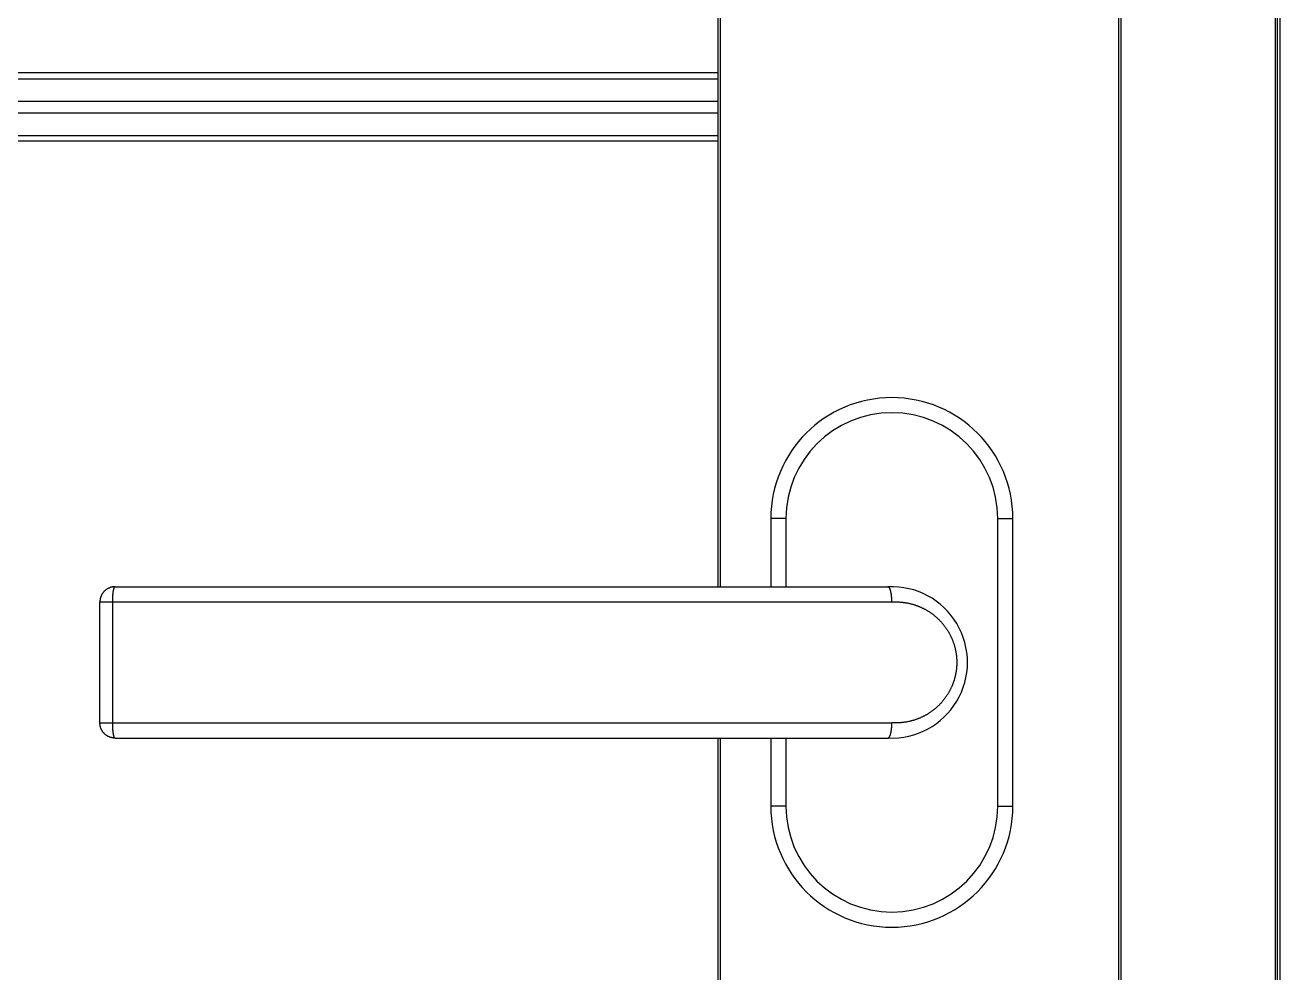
# Model space of a CAD drawing. Header units: millimetres. Extents: x 21899 to 38731, y -5425 to 3612.
# Drawn here: x 24005.7 to 24171.6, y -4381.4 to -4256.1 of the extents above; entities that cross this region are included whole.
import ezdxf

# ---------------------------------------------------------------- set-up
doc = ezdxf.new("R2010")
doc.units = ezdxf.units.MM

msp = doc.modelspace()

# ---------------------------------------------------------------- linework, layer by layer
at = {"color": 7, "linetype": 'Continuous'}
for p, q in [((24097.26024583445, -4233.211075831639), (24097.26024583445, -4330.367433996782)), ((24150.26024583445, -5103.432768112425), (24150.26024583445, -4233.211075831639)), ((24171.26024583445, -5103.432768112425), (24171.26024583445, -4233.211075831639)), ((24104.26024583445, -4321.367433996782), (24104.26024583445, -4330.367433996782)), ((24136.26024583445, -4359.367433996782), (24136.26024583445, -4321.367433996782)), ((24017.56164758526, -4330.367433996782), (24119.74724167466, -4330.367433996782)), ((24015.56164758526, -4348.367433996782), (24015.56164758526, -4332.367433996782)), ((24017.56164758526, -4350.367433996782), (24119.74724167466, -4350.367433996782)), ((24097.26024583445, -4350.367433996782), (24097.26024583445, -4465.712016444259)), ((24104.26024583445, -4350.367433996782), (24104.26024583445, -4359.367433996782))]:
    msp.add_line(p, q, dxfattribs=at)
at = {"color": 9, "linetype": 'Continuous'}
for p, q in [((24097.56024583445, -4233.211075831639), (24097.56024583445, -4330.367433996782)), ((24150.56024583445, -5103.432768112425), (24150.56024583445, -4233.211075831639)), ((24170.96024583446, -5103.432768112425), (24170.96024583446, -4233.211075831639)), ((24171.56024583445, -4233.211075831639), (24171.56024583445, -4755.667433996785)), ((24097.26024583445, -4262.445468203687), (23280.26024583445, -4262.445468203687)), ((23280.26024583445, -4263.221925338983), (24097.26024583445, -4263.221925338983)), ((23280.26024583445, -4266.190976861382), (24097.26024583445, -4266.190976861382)), ((23280.26024583445, -4267.743891132084), (24097.26024583445, -4267.743891132084)), ((23280.26024583445, -4270.712942654483), (24097.26024583445, -4270.712942654483)), ((24097.26024583445, -4271.489399789783), (23280.26024583445, -4271.489399789783)), ((24106.26024583445, -4321.367433996782), (24104.26024583445, -4321.367433996782)), ((24106.26024583445, -4321.367433996782), (24106.26024583445, -4330.367433996782)), ((24134.26024583445, -4321.367433996782), (24136.26024583445, -4321.367433996884)), ((24134.26024583445, -4359.367433996782), (24134.26024583445, -4321.367433996782)), ((24015.56164758526, -4332.367433996782), (24120.26024583445, -4332.367433996782)), ((24017.25057437345, -4348.367433996782), (24017.25057437345, -4332.367433996782)), ((24120.26024583445, -4332.383899271785), (24120.26024583445, -4332.367433996782)), ((24015.56164758526, -4348.367433996782), (24120.26024583445, -4348.367433996782)), ((24120.26024583445, -4348.367433996782), (24120.26024583445, -4348.350968721787)), ((24097.56024583445, -4350.367433996782), (24097.56024583445, -4465.712016444259)), ((24106.26024583445, -4350.367433996782), (24106.26024583445, -4359.367433996782)), ((24106.26024583445, -4359.367433996782), (24104.26024583445, -4359.367433996586)), ((24134.26024583445, -4359.367433996782), (24136.26024583445, -4359.367433996782))]:
    msp.add_line(p, q, dxfattribs=at)
at = {"color": 7, "linetype": 'Continuous'}
for points in [[(24017.56164758526, -4330.367433996782), (24017.50608670406, -4330.368205898585), (24017.45039842176, -4330.370530487884), (24017.39462288526, -4330.374420512182), (24017.34047569736, -4330.379700866784), (24017.28595294096, -4330.386527016786), (24017.23096604696, -4330.394961000684), (24017.17806424685, -4330.404562675785), (24017.12471548165, -4330.415744898286), (24017.07084707805, -4330.428590304682), (24017.01872899025, -4330.442534155385), (24016.96707749055, -4330.457856451185), (24016.91499215136, -4330.474859889886), (24016.86328939376, -4330.493321983986), (24016.81397325796, -4330.512445290484), (24016.76426102406, -4330.533265337084), (24016.71410264155, -4330.555896647284), (24016.66477593186, -4330.579803935083), (24016.61645119026, -4330.604877962183), (24016.56853110535, -4330.631427182981), (24016.52119528515, -4330.659376910085), (24016.47487429586, -4330.688468893584), (24016.42996577485, -4330.718405106685), (24016.38517273235, -4330.750057441785), (24016.34073469485, -4330.783334342685), (24016.29889974705, -4330.816476906084), (24016.25726034236, -4330.851329145282), (24016.21587198265, -4330.887944886386), (24016.17653579275, -4330.924705566884), (24016.13808329616, -4330.962633400586), (24016.10000825666, -4331.002292805084), (24016.06275048736, -4331.043308817685), (24016.02712999895, -4331.084758754385), (24015.99226651265, -4331.127658594085), (24015.95868086576, -4331.171399843284), (24015.92616472745, -4331.216262496984), (24015.89536251816, -4331.261317332383), (24015.86550851286, -4331.307664093785), (24015.83665528055, -4331.355306757285), (24015.80945396026, -4331.403163546782), (24015.78362877916, -4331.451656116884), (24015.75890101526, -4331.501348086282), (24015.73565984475, -4331.551487447183), (24015.71382099886, -4331.602230163384), (24015.69322932875, -4331.653982373382), (24015.67411320675, -4331.706212422685), (24015.65650337195, -4331.758808063487), (24015.64027606866, -4331.812157943585), (24015.62552498675, -4331.866006750084), (24015.61231625995, -4331.920100357884), (24015.60058359266, -4331.974715246082), (24015.59035757785, -4332.029771877083), (24015.58166969965, -4332.085144123384), (24015.57453699935, -4332.140737019186), (24015.56895851345, -4332.196582413982), (24015.56494367485, -4332.252658153784), (24015.56250593346, -4332.308845123085), (24015.56164758526, -4332.367433996782)], [(24017.56164758526, -4350.367433996782), (24017.50622477806, -4350.366665927386), (24017.45063668335, -4350.364350765083), (24017.39553116115, -4350.360523391084), (24017.34106640855, -4350.355232765383), (24017.28616510615, -4350.348370493384), (24017.23240423316, -4350.340147563182), (24017.17867420005, -4350.330424416084), (24017.12442117176, -4350.319057183586), (24017.07214754345, -4350.306606425684), (24017.01953229225, -4350.292560228785), (24016.96642256365, -4350.276807499684), (24016.91576401476, -4350.260271658384), (24016.86470878575, -4350.242074311585), (24016.81322867585, -4350.222122416983), (24016.76404779236, -4350.201509941284), (24016.71503406785, -4350.179406830985), (24016.66570370496, -4350.155529230082), (24016.61766817866, -4350.130642118284), (24016.57113229936, -4350.104926289887), (24016.52443325525, -4350.077459269583), (24016.47762765836, -4350.048178117084), (24016.43358554445, -4350.018941196884), (24016.38995602906, -4349.988279114985), (24016.34633768885, -4349.955836293286), (24016.30276064546, -4349.921526552784), (24016.26175716106, -4349.887396129585), (24016.22091122015, -4349.851491273084), (24016.18072198695, -4349.814169802585), (24016.14216723625, -4349.776361084585), (24016.10398620905, -4349.736821930286), (24016.06697381436, -4349.696324631286), (24016.03148507095, -4349.655301489884), (24015.99662467816, -4349.612706376784), (24015.96306009695, -4349.569315040082), (24015.93097632256, -4349.525411212884), (24015.89969375766, -4349.480047799983), (24015.86967330455, -4349.433840595384), (24015.84124463896, -4349.387342670385), (24015.81379304145, -4349.339547412883), (24015.78752326746, -4349.290734004784), (24015.76296272996, -4349.241924014585), (24015.73953435516, -4349.191996533385), (24015.71730600785, -4349.140999860885), (24015.69674359355, -4349.090021778085), (24015.67749864476, -4349.038241547581), (24015.65958003605, -4348.985607951685), (24015.64316485076, -4348.932610073482), (24015.62824147186, -4348.879235521386), (24015.61474885125, -4348.825238889285), (24015.60273648055, -4348.770754320883), (24015.59226269115, -4348.716035687887), (24015.58330134406, -4348.660940640582), (24015.57587348195, -4348.605554156986), (24015.56997807855, -4348.549786885485), (24015.56564786946, -4348.493866328785), (24015.56288995316, -4348.437917528687), (24015.56169834036, -4348.381682435886), (24015.56164758526, -4348.367433996782)]]:
    msp.add_lwpolyline(points, dxfattribs=at)
for centre, radius, start, end in [((24120.26024583445, -4321.367433996782), 16, 0, 180), ((24120.26024583445, -4340.367433996782), 10, 267.3646887671686, 92.63531132005453), ((24120.26024583445, -4359.367433996782), 16, 180, 0)]:
    msp.add_arc(centre, radius, start, end, dxfattribs=at)
at = {"color": 9, "linetype": 'Continuous'}
for centre, start, end in [((24120.26024583445, -4321.367433996782), 0, 180), ((24120.26024583445, -4359.367433996782), 180, 0)]:
    msp.add_arc(centre, 13.9999998678, start, end, dxfattribs=at)
for points, start_tangent, end_tangent in [([(24017.25057437345, -4332.367433996786), (24017.25069674065, -4332.311341663883), (24017.25106374745, -4332.255293277181), (24017.25167510555, -4332.199333116883), (24017.25253033346, -4332.143505209484), (24017.25362875866, -4332.087853477484), (24017.25496951675, -4332.032421704682), (24017.25655155316, -4331.977253501982), (24017.25837362296, -4331.922392272683), (24017.26043429275, -4331.867881178887), (24017.26273194136, -4331.813763106884), (24017.26526476105, -4331.760080633985), (24017.26803075915, -4331.706875994782), (24017.27102775956, -4331.654191047784), (24017.27425340425, -4331.602067242884), (24017.27770515566, -4331.550545588185), (24017.28138029795, -4331.499666618382), (24017.28527593985, -4331.449470362184), (24017.28938901635, -4331.399996311486), (24017.29371629156, -4331.351283389786), (24017.29825436106, -4331.303369921983), (24017.30299965445, -4331.256293603785), (24017.30794843845, -4331.210091472285), (24017.31309681965, -4331.164799876986), (24017.31844074746, -4331.120454450882), (24017.32397601755, -4331.077090082787), (24017.32969827515, -4331.034740889185), (24017.33560301826, -4330.993440188484), (24017.34168560135, -4330.953220473786), (24017.34794123896, -4330.914113387784), (24017.35436500945, -4330.876149697984), (24017.36095185905, -4330.839359272186), (24017.36769660536, -4330.803771055083), (24017.37459394215, -4330.769413045682), (24017.38163844295, -4330.736312275085), (24017.38882456535, -4330.704494785185), (24017.39614665596, -4330.673985608382), (24017.40359895385, -4330.644808747582), (24017.41117559615, -4330.616987157684), (24017.41887062186, -4330.590542727185), (24017.42667797706, -4330.565496261182), (24017.43459151915, -4330.541867464986), (24017.44260502225, -4330.519674928384), (24017.45071218186, -4330.498936111484), (24017.45890661956, -4330.479667330286), (24017.46718188845, -4330.461883744481), (24017.47553147796, -4330.445599345383), (24017.48394881915, -4330.430826944585), (24017.49242728956, -4330.417578164286), (24017.50096021885, -4330.405863427985), (24017.50954089385, -4330.395691952084), (24017.51816256356, -4330.387071739084), (24017.52681844526, -4330.380009570885), (24017.53550172776, -4330.374511003482), (24017.54420558305, -4330.370580363082), (24017.55292315496, -4330.368220742084), (24017.56164758526, -4330.367433996786)], (0, 1), (1, 0)), ([(24120.26024583445, -4332.383899271785), (24120.41182291685, -4332.375657447084), (24120.56355752556, -4332.370246646586), (24120.71539184985, -4332.367670387584), (24120.86726987196, -4332.367930899383), (24121.01913573315, -4332.371029247386), (24121.17093223776, -4332.376965278187), (24121.32260143885, -4332.385737533385), (24121.47408635645, -4332.397343324685), (24121.62533114695, -4332.411778836382), (24121.77627958305, -4332.429039036486), (24121.92687457336, -4332.449117562583), (24122.07705906745, -4332.472006772086), (24122.22677659485, -4332.497697828085), (24122.37597097976, -4332.526180678282), (24122.52458601685, -4332.557443990883), (24122.67256568356, -4332.591475177383), (24122.81985449795, -4332.628260476182), (24122.96639743666, -4332.667784951986), (24123.11213931306, -4332.710032321984), (24123.25702488555, -4332.754984936584), (24123.40100026525, -4332.802624212984), (24123.54401322825, -4332.852930844283), (24123.68601120295, -4332.905884157286), (24123.82694032935, -4332.961461647386), (24123.96674764705, -4333.019639718384), (24124.10538219115, -4333.080394213584), (24124.24279359376, -4333.143699915383), (24124.37893122855, -4333.209530126385), (24124.51374495325, -4333.277856956183), (24124.64718621735, -4333.348651904083), (24124.77920788615, -4333.421885871781), (24124.90976313906, -4333.497528606686), (24125.03880529465, -4333.575548551185), (24125.16628855125, -4333.655913248784), (24125.29216828216, -4333.738589561684), (24125.41640078336, -4333.823543554487), (24125.53894312236, -4333.910740408983), (24125.65975323036, -4334.000144496184), (24125.77879000116, -4334.091719467282), (24125.89601329026, -4334.185428279185), (24126.01138390326, -4334.281233210384), (24126.12486359855, -4334.379095886785), (24126.23641509945, -4334.478977315384), (24126.34600210335, -4334.580837918284), (24126.45358932746, -4334.684637602184), (24126.55914253455, -4334.790335819986), (24126.66262840336, -4334.897891472685), (24126.76401440366, -4335.007262788584), (24126.86326913965, -4335.118407703283), (24126.96036293036, -4335.231284606782), (24127.05526700846, -4335.345851554486), (24127.14795199626, -4335.462064348781), (24127.23839017906, -4335.579879208986), (24127.32655683275, -4335.699254795882), (24127.41242533426, -4335.820145777487), (24127.49596937705, -4335.942505392084), (24127.57716646456, -4336.066290690384), (24127.65599548676, -4336.191459515687), (24127.73243473636, -4336.317967382884), (24127.80646281375, -4336.445768620384), (24127.87805974895, -4336.574818243784), (24127.94720682155, -4336.705071844883), (24128.01388605786, -4336.836484780984), (24128.07808016916, -4336.969012046686), (24128.13977271476, -4337.102608603282), (24128.19894814606, -4337.237229533182), (24128.25559172806, -4337.372829934784), (24128.30968949925, -4337.509364875086), (24128.36122826416, -4337.646789412784), (24128.41019559685, -4337.785058652584), (24128.45657981795, -4337.924127737084), (24128.50036997716, -4338.063951847684), (24128.54155583776, -4338.204486205284), (24128.58012786305, -4338.345686077986), (24128.61607720435, -4338.487506788182), (24128.64939568476, -4338.629903707182), (24128.68007578886, -4338.772832262986), (24128.70811064806, -4338.916247931184), (24128.73349403196, -4339.060106243285), (24128.75622033565, -4339.204362776482), (24128.77628457165, -4339.348973156984), (24128.79368235996, -4339.493893052882), (24128.80840992066, -4339.639078171685), (24128.82046406755, -4339.784484255584), (24128.82984220126, -4339.930067075782), (24128.83654230555, -4340.075782428185), (24128.84056294245, -4340.221586124086), (24128.84190325375, -4340.367433996786)], (0.9979745389918313, 0.06361461721996055), (1.51739011895521e-08, -0.9999999999999999)), ([(24128.84190325375, -4340.367433996786), (24128.84056294245, -4340.513281869384), (24128.83654230555, -4340.659085565183), (24128.82984220136, -4340.804800917585), (24128.82046406755, -4340.950383737685), (24128.80840992075, -4341.095789821584), (24128.79368235996, -4341.240974940281), (24128.77628457175, -4341.385894836085), (24128.75622033575, -4341.530505216584), (24128.73349403206, -4341.674761749682), (24128.70811064815, -4341.818620061686), (24128.68007578896, -4341.962035729886), (24128.64939568496, -4342.104964285581), (24128.61607720456, -4342.247361204581), (24128.58012786336, -4342.389181914683), (24128.54155583796, -4342.530381787286), (24128.50036997745, -4342.670916144782), (24128.45657981826, -4342.810740255381), (24128.41019559736, -4342.949809339783), (24128.36122826465, -4343.088078579482), (24128.30968949976, -4343.225503117084), (24128.25559172865, -4343.362038057387), (24128.19894814666, -4343.497638458883), (24128.13977271545, -4343.632259388682), (24128.07808016996, -4343.765855945085), (24128.01388605866, -4343.898383210786), (24127.94720682235, -4344.029796146884), (24127.87805974986, -4344.160049748085), (24127.80646281486, -4344.289099371186), (24127.73243473786, -4344.416900608185), (24127.65599548805, -4344.543408475884), (24127.57716646515, -4344.668577302184), (24127.49596937805, -4344.792362599985), (24127.41242533705, -4344.914722211985), (24127.32655683615, -4345.035613192884), (24127.23839018015, -4345.154988783086), (24127.14795199575, -4345.272803645386), (24127.05526700585, -4345.389016442185), (24126.96036292585, -4345.503583391985), (24126.86326913605, -4345.616460294283), (24126.76401440166, -4345.727605206985), (24126.66262840155, -4345.836976522683), (24126.55914253196, -4345.944532176183), (24126.45358932455, -4346.050230394083), (24126.34600210085, -4346.154030077583), (24126.23641509705, -4346.255890680282), (24126.12486359615, -4346.355772108882), (24126.01138390075, -4346.453634785184), (24125.89601328786, -4346.549439716286), (24125.77878999876, -4346.643148527985), (24125.65975322806, -4346.734723498985), (24125.53894312006, -4346.824127586182), (24125.41640078096, -4346.911324440685), (24125.29216827986, -4346.996278433386), (24125.16628854915, -4347.078954746083), (24125.03880529266, -4347.159319443484), (24124.90976313685, -4347.237339388086), (24124.77920788365, -4347.312982123085), (24124.64718621505, -4347.386216090685), (24124.51374495195, -4347.457011037886), (24124.37893122736, -4347.525337867684), (24124.24279359105, -4347.591168079382), (24124.10538218735, -4347.654473781584), (24123.96674764346, -4347.715228276584), (24123.82694032705, -4347.773406347083), (24123.68601120226, -4347.828983836482), (24123.54401322835, -4347.881937149186), (24123.40100026416, -4347.932243780882), (24123.25702488376, -4347.979883057482), (24123.11213931156, -4348.024835671882), (24122.96639743555, -4348.067083041782), (24122.81985449686, -4348.106607517586), (24122.67256568225, -4348.143392816384), (24122.52458601556, -4348.177424002884), (24122.37597097845, -4348.208687315384), (24122.22677659355, -4348.237170165585), (24122.07705906626, -4348.262861221587), (24121.92687457225, -4348.285750431083), (24121.77627958165, -4348.305828957184), (24121.62533114506, -4348.323089157386), (24121.47408635495, -4348.337524668883), (24121.32260143846, -4348.349130460085), (24121.17093223716, -4348.357902715385), (24121.01913573056, -4348.363838746185), (24120.86726986825, -4348.366937094086), (24120.71539184665, -4348.367197605783), (24120.56355752336, -4348.364621346782), (24120.41182291656, -4348.359210546385), (24120.26024583445, -4348.350968721783)], (-1.546321792071265e-08, -0.9999999999999999), (-0.9979745389816191, 0.06361461738016577)), ([(24017.56164758526, -4350.367433996786), (24017.55292317286, -4350.366647254583), (24017.54420560076, -4350.364287636587), (24017.53550174546, -4350.360356999287), (24017.52681846295, -4350.354858435085), (24017.51816258115, -4350.347796269985), (24017.50954091146, -4350.339176059986), (24017.50096023636, -4350.329004587185), (24017.49242730695, -4350.317289853885), (24017.48394883635, -4350.304041076686), (24017.47553149506, -4350.289268678885), (24017.46718190545, -4350.272984282785), (24017.45890663636, -4350.255200699985), (24017.45071219855, -4350.235931921687), (24017.44260503876, -4350.215193107584), (24017.43459153545, -4350.193000573987), (24017.42667799315, -4350.169371780585), (24017.41887063776, -4350.144325317384), (24017.41117561175, -4350.117880889682), (24017.40359896925, -4350.090059302385), (24017.39614667106, -4350.060882444284), (24017.38882458025, -4350.030373270087), (24017.38163845746, -4349.998555782784), (24017.37459395645, -4349.965455014682), (24017.36769661936, -4349.931097007784), (24017.36095187266, -4349.895508793083), (24017.35436502285, -4349.858718369682), (24017.34794125195, -4349.820754682087), (24017.34168561405, -4349.781647598384), (24017.33560303056, -4349.741427885785), (24017.32969828705, -4349.700127187187), (24017.32397602906, -4349.657777995684), (24017.31844075855, -4349.614413629484), (24017.31309683036, -4349.570068205385), (24017.30794844886, -4349.524776611886), (24017.30299966446, -4349.478574482184), (24017.29825437056, -4349.431498165684), (24017.29371630066, -4349.383584699486), (24017.28938902495, -4349.334871779383), (24017.28527594806, -4349.285397730086), (24017.28138030565, -4349.235201475383), (24017.27770516295, -4349.184322506784), (24017.27425341106, -4349.132800853384), (24017.27102776585, -4349.080677049586), (24017.26803076506, -4349.027992103684), (24017.26526476645, -4348.974787465484), (24017.26273194635, -4348.921104993484), (24017.26043429725, -4348.866986922383), (24017.25837362696, -4348.812475829285), (24017.25655155665, -4348.757614600685), (24017.25496951975, -4348.702446398484), (24017.25362876116, -4348.647014626184), (24017.25253033545, -4348.591362894584), (24017.25167510705, -4348.535534987483), (24017.25106374845, -4348.479574827385), (24017.25069674116, -4348.423526440884), (24017.25057437345, -4348.367433996786)], (-1, 0), (0, 1))]:
    msp.add_spline(points, degree=3, dxfattribs=dict(at, start_tangent=start_tangent, end_tangent=end_tangent))
at = {"color": 7, "linetype": 'Continuous'}
for points, start_tangent, end_tangent in [([(24119.80053701525, -4330.378256194586), (24119.79035978035, -4330.374510954784), (24119.77600589655, -4330.370580333683), (24119.76162943816, -4330.368220734987), (24119.74724167466, -4330.367433996786)], (-0.9261546253781897, 0.3771440174397378), (-1, 0)), ([(24120.26023717555, -4332.367434273585), (24120.26004403226, -4332.311341490082), (24120.25943878415, -4332.255293112385), (24120.25843056655, -4332.199332959486), (24120.25702017236, -4332.143505057984), (24120.25520871146, -4332.087853330484), (24120.25299760865, -4332.032421560683), (24120.25038860376, -4331.977253359686), (24120.24738374926, -4331.922392130784), (24120.24398540915, -4331.867881036082), (24120.24019625716, -4331.813762962085), (24120.23601927435, -4331.760080486087), (24120.23145774685, -4331.706875842787), (24120.22651526335, -4331.654190890886), (24120.22119571255, -4331.602067080183), (24120.21550327935, -4331.550545418986), (24120.20944244236, -4331.499666441983), (24120.20301796985, -4331.449470178084), (24120.19623491625, -4331.399996119284), (24120.18909861815, -4331.351283189282), (24120.18161468995, -4331.303369712785), (24120.17378901965, -4331.256293385786), (24120.16562776416, -4331.210091245584), (24120.15713734405, -4331.164799641587), (24120.14832443936, -4331.120454206985), (24120.13919598356, -4331.077089830584), (24120.12975915846, -4331.034740629284), (24120.12002138846, -4330.993439921183), (24120.10999033466, -4330.953220199686), (24120.09967388895, -4330.914113107583), (24120.08908016795, -4330.876149412385), (24120.07821750606, -4330.839358981984), (24120.06709444965, -4330.803770761284), (24120.05571974955, -4330.769412749281), (24120.04410235495, -4330.736311977083), (24120.03225140566, -4330.704494486783), (24120.02017622566, -4330.673985310585), (24120.00788631475, -4330.644808451785), (24119.99539134225, -4330.616986865085), (24119.98270113855, -4330.590542439082), (24119.96982568756, -4330.565495978984), (24119.95677511896, -4330.541867190086), (24119.94355970045, -4330.519674662284), (24119.93018982916, -4330.498935855385), (24119.91667602376, -4330.479667085785), (24119.90302891635, -4330.461883512982), (24119.88925924366, -4330.445599128385), (24119.87537783905, -4330.430826743383), (24119.86139562365, -4330.417577980386), (24119.84732359796, -4330.405863262686), (24119.83317283315, -4330.395691806783), (24119.81895446236, -4330.387071615087), (24119.80467985576, -4330.380009550185), (24119.80053701525, -4330.378256194586)], (0, 1), (-0.926154625244007, 0.3771440177692506)), ([(24119.80053702806, -4350.356611793684), (24119.80467967175, -4350.354858524084), (24119.81895446236, -4350.347796378383), (24119.83317283315, -4350.339176186682), (24119.84732359796, -4350.329004730784), (24119.86139562365, -4350.317290013083), (24119.87537783905, -4350.304041250087), (24119.88925924366, -4350.289268865186), (24119.90302891635, -4350.272984480484), (24119.91667602376, -4350.255200907684), (24119.93018982916, -4350.235932138085), (24119.94355970045, -4350.215193331283), (24119.95677511896, -4350.193000803383), (24119.96982568756, -4350.169372014485), (24119.98270113855, -4350.144325554384), (24119.99539134225, -4350.117881128486), (24120.00788631475, -4350.090059541786), (24120.02017622566, -4350.060882682885), (24120.03225140566, -4350.030373506785), (24120.04410235495, -4349.998556016386), (24120.05571974955, -4349.965455244184), (24120.06709444965, -4349.931097232185), (24120.07821750606, -4349.895509011485), (24120.08908016795, -4349.858718581085), (24120.09967388895, -4349.820754885886), (24120.10999033466, -4349.781647793783), (24120.12002138846, -4349.741428072282), (24120.12975915846, -4349.700127364182), (24120.13919598356, -4349.657778162882), (24120.14832443936, -4349.614413786485), (24120.15713734405, -4349.570068351883), (24120.16562776416, -4349.524776747881), (24120.17378901965, -4349.478574607683), (24120.18161468995, -4349.431498280685), (24120.18909861815, -4349.383584804184), (24120.19623491625, -4349.334871874185), (24120.20301796985, -4349.285397815382), (24120.20944244236, -4349.235201551584), (24120.21550327935, -4349.184322574483), (24120.22119571255, -4349.132800913385), (24120.22651526335, -4349.080677102584), (24120.23145774685, -4349.027992150683), (24120.23601927435, -4348.974787507383), (24120.24019625716, -4348.921105031384), (24120.24398540915, -4348.866986957384), (24120.24738374926, -4348.812475862682), (24120.25038860376, -4348.757614633885), (24120.25299760865, -4348.702446432786), (24120.25520871146, -4348.647014663084), (24120.25702017236, -4348.591362935485), (24120.25843056655, -4348.535535033983), (24120.25943878415, -4348.479574881183), (24120.26004403226, -4348.423526503384), (24120.26023717555, -4348.367433719885)], (0.9261545931976718, 0.3771440964656021), (0, 1)), ([(24119.74724167466, -4350.367433996786), (24119.76162943816, -4350.366647258585), (24119.77600589655, -4350.364287659782), (24119.79035973626, -4350.360357053187), (24119.80053702806, -4350.356611793684)], (1, 0), (0.9261545934510087, 0.3771440958434809))]:
    msp.add_spline(points, degree=3, dxfattribs=dict(at, start_tangent=start_tangent, end_tangent=end_tangent))

doc.saveas('drawing.dxf')
